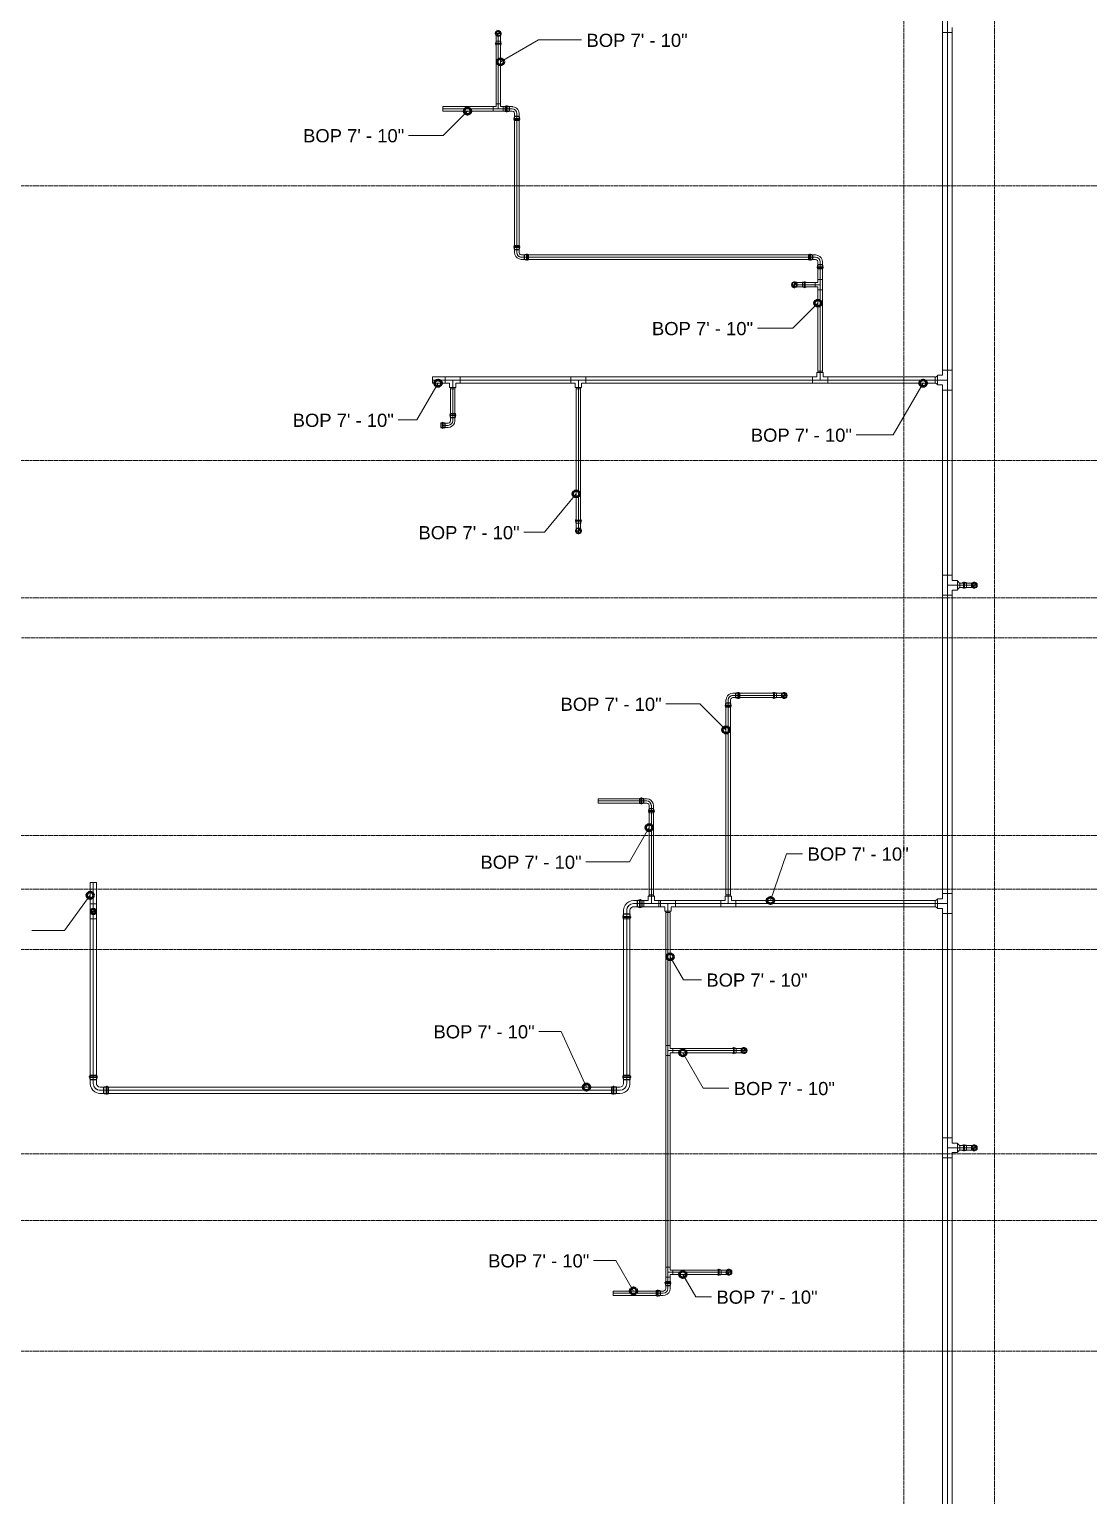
# Model space of a CAD drawing. Header units: inches. Extents: x -3679 to 241, y -496 to 1784.
# Drawn here: x -3343 to -3026.9, y 295.9 to 733.7 of the extents above; entities that cross this region are included whole.
import ezdxf

# ---------------------------------------------------------------- set-up
doc = ezdxf.new("R2010")
doc.units = ezdxf.units.IN
doc.header["$MEASUREMENT"] = 0
doc.linetypes.add('Grid Line', pattern=[0.875, 0.5, -0.125, 0.125, -0.125])
for name, color, linetype, lineweight in [('G-ANNO-DIMS', 251, 'Continuous', 9), ('P-PIPE', 1, 'Continuous', 9), ('P-PIPE-CNTR', 1, 'Continuous', 9), ('S-GRID', 8, 'Continuous', 9)]:
    doc.layers.add(name, color=color, linetype=linetype, lineweight=lineweight)
doc.styles.add('Arial', font='arial.ttf', dxfattribs={"height": 3.934132})

# ---------------------------------------------------------------- blocks, each defined once
blk = doc.blocks.new('Victaulic-VicPress316-Elbow 90-45deg Style P568_P571 - Standard-V1-FOURTH LEVEL')
at = {"layer": 'P-PIPE'}
for p, q in [((-3.18, 0.77), (-3.52, 0.77)), ((-3.52, 0.77), (-3.52, -0.77)), ((-3.52, -0.77), (-3.52, 0.77)), ((-2.22, 0.66), (-3.52, 0.66)), ((-3.52, -0.66), (-3.52, 0.66)), ((-3.52, 0.66), (-3.52, -0.66)), ((-3.18, -0.77), (-3.18, 0.77)), ((-3.18, 0.77), (-3.18, -0.77)), ((-2.44, 0.77), (-2.89, 0.77)), ((-2.89, -0.77), (-2.89, 0.77)), ((-2.89, 0.77), (-2.89, -0.77)), ((-1.39, 0.66), (-2.33, 0.66)), ((-2.33, 0), (-2.33, 0.66)), ((-2.33, 0.66), (-2.33, 0)), ((-2.22, -0.66), (-2.22, 0.66)), ((-2.22, 0.66), (-2.22, -0.66)), ((-0.77, 3.52), (-0.77, 3.18)), ((0.77, 3.52), (-0.77, 3.52)), ((-0.77, 3.52), (0.77, 3.52)), ((-0.77, 3.18), (0.77, 3.18)), ((0.77, 3.18), (-0.77, 3.18)), ((-0.77, 2.89), (-0.77, 2.44)), ((-0.77, 2.89), (0.77, 2.89)), ((0.77, 2.89), (-0.77, 2.89)), ((-0.66, 3.52), (-0.66, 2.22)), ((-0.66, 3.52), (0.66, 3.52)), ((0.66, 3.52), (-0.66, 3.52)), ((-0.66, 2.33), (-0.66, 1.39)), ((0, 2.33), (-0.66, 2.33)), ((-0.66, 2.33), (0, 2.33)), ((-0.66, 2.22), (0.66, 2.22)), ((0.66, 2.22), (-0.66, 2.22)), ((0, 2.33), (0.66, 2.33)), ((0.66, 2.33), (0, 2.33)), ((0, 1.39), (0, 2.33)), ((0.66, 2.22), (0.66, 3.52)), ((0.66, 1.39), (0.66, 2.33)), ((0.77, 3.18), (0.77, 3.52)), ((0.77, 2.44), (0.77, 2.89)), ((-3.52, -0.66), (-2.22, -0.66)), ((-3.52, -0.77), (-3.18, -0.77)), ((-2.89, -0.77), (-2.44, -0.77)), ((-2.33, 0), (-2.33, -0.66)), ((-2.33, -0.66), (-2.33, 0)), ((-1.39, 0), (-2.33, 0)), ((-2.33, -0.66), (-1.39, -0.66))]:
    blk.add_line(p, q, dxfattribs=at)
at = {"layer": 'P-PIPE', "flags": 128}
for points in [[(-3.18, 0.77), (-3.11, 0.89), (-2.98, 0.9), (-2.89, 0.79), (-2.89, 0.77)], [(-3.18, 0.77), (-3.18, 0.67), (-3.18, 0.42), (-3.18, 0.07), (-3.18, -0.3), (-3.18, -0.6), (-3.18, -0.75), (-3.18, -0.77)], [(-3.18, -0.77), (-3.18, -0.67), (-3.18, -0.42), (-3.18, -0.07), (-3.18, 0.3), (-3.18, 0.6), (-3.18, 0.75), (-3.18, 0.77)], [(-2.89, -0.77), (-2.89, -0.67), (-2.89, -0.42), (-2.89, -0.07), (-2.89, 0.3), (-2.89, 0.6), (-2.89, 0.75), (-2.89, 0.77)], [(-2.89, 0.77), (-2.89, 0.67), (-2.89, 0.42), (-2.89, 0.07), (-2.89, -0.3), (-2.89, -0.6), (-2.89, -0.75), (-2.89, -0.77)], [(-2.44, 0.77), (-2.24, 0.68), (-2.22, 0.66)], [(-0.66, 1.39), (-0.75, 1.04), (-1, 0.77), (-1.35, 0.66), (-1.39, 0.66)], [(-1.39, -0.66), (-0.78, -0.56), (-0.23, -0.29), (0.22, 0.13), (0.53, 0.67), (0.65, 1.27), (0.66, 1.39)], [(-0.77, 2.89), (-0.89, 2.96), (-0.9, 3.1), (-0.79, 3.18), (-0.77, 3.18)], [(0.77, 3.18), (0.67, 3.18), (0.42, 3.18), (0.07, 3.18), (-0.3, 3.18), (-0.6, 3.18), (-0.75, 3.18), (-0.77, 3.18)], [(-0.77, 3.18), (-0.67, 3.18), (-0.42, 3.18), (-0.07, 3.18), (0.3, 3.18), (0.6, 3.18), (0.75, 3.18), (0.77, 3.18)], [(-0.77, 2.89), (-0.67, 2.89), (-0.42, 2.89), (-0.07, 2.89), (0.3, 2.89), (0.6, 2.89), (0.75, 2.89), (0.77, 2.89)], [(0.77, 2.89), (0.67, 2.89), (0.42, 2.89), (0.07, 2.89), (-0.3, 2.89), (-0.6, 2.89), (-0.75, 2.89), (-0.77, 2.89)], [(-0.66, 2.22), (-0.77, 2.41), (-0.77, 2.44)], [(0.77, 2.44), (0.68, 2.24), (0.66, 2.22)], [(0.77, 3.18), (0.89, 3.11), (0.9, 2.98), (0.79, 2.89), (0.77, 2.89)], [(-2.89, -0.77), (-2.96, -0.89), (-3.1, -0.9), (-3.18, -0.79), (-3.18, -0.77)], [(-2.22, -0.66), (-2.41, -0.77), (-2.44, -0.77)]]:
    blk.add_lwpolyline(points, dxfattribs=at)
at = {"layer": 'P-PIPE'}
blk.add_arc((-1.39, 1.39), 1.39, 270, 0, dxfattribs=at)
blk = doc.blocks.new('Victaulic-VicPress316-Elbow 90-45deg Style P568_P571 - Standard-523083-FOURTH LEVEL')
at = {"layer": 'P-PIPE'}
for p, q in [((-3064.18, 1028.04), (-3064.52, 1028.04)), ((-3063.22, 1027.94), (-3064.52, 1027.94)), ((-3064.52, 1027.28), (-3064.52, 1027.28)), ((-3064.52, 1027.28), (-3064.52, 1027.28)), ((-3064.52, 1027.28), (-3064.52, 1027.28)), ((-3064.52, 1027.28), (-3064.52, 1027.28)), ((-3064.52, 1026.62), (-3063.22, 1026.62)), ((-3064.52, 1026.51), (-3064.18, 1026.51)), ((-3064.18, 1027.28), (-3064.18, 1027.28)), ((-3064.18, 1027.28), (-3064.18, 1027.28)), ((-3063.44, 1028.04), (-3063.89, 1028.04)), ((-3063.89, 1027.28), (-3063.89, 1027.28)), ((-3063.89, 1027.28), (-3063.89, 1027.28)), ((-3063.89, 1026.51), (-3063.44, 1026.51)), ((-3062.39, 1027.94), (-3063.33, 1027.94)), ((-3063.33, 1027.94), (-3063.33, 1027.28)), ((-3063.33, 1027.28), (-3063.33, 1027.94)), ((-3063.33, 1027.28), (-3063.33, 1026.62)), ((-3063.33, 1026.62), (-3063.33, 1027.28)), ((-3062.39, 1027.28), (-3063.33, 1027.28)), ((-3063.33, 1026.62), (-3062.39, 1026.62)), ((-3063.22, 1027.28), (-3063.22, 1027.28)), ((-3063.22, 1027.28), (-3063.22, 1027.28)), ((-3062.39, 1027.28), (-3061, 1027.28)), ((-3061, 1027.28), (-3061, 1027.28))]:
    blk.add_line(p, q, dxfattribs=at)
at = {"layer": 'P-PIPE', "flags": 128}
for points in [[(-3064.18, 1028.04), (-3064.11, 1028.17), (-3063.98, 1028.18), (-3063.89, 1028.07), (-3063.89, 1028.04)], [(-3064.18, 1028.04), (-3064.18, 1027.95), (-3064.18, 1027.7), (-3064.18, 1027.34), (-3064.18, 1027.28)], [(-3064.18, 1027.28), (-3064.18, 1027.64), (-3064.18, 1027.92), (-3064.18, 1028.04), (-3064.18, 1028.04)], [(-3064.18, 1026.51), (-3064.18, 1026.6), (-3064.18, 1026.86), (-3064.18, 1027.21), (-3064.18, 1027.28)], [(-3064.18, 1027.28), (-3064.18, 1026.91), (-3064.18, 1026.64), (-3064.18, 1026.51), (-3064.18, 1026.51)], [(-3063.89, 1026.51), (-3063.96, 1026.39), (-3064.1, 1026.38), (-3064.18, 1026.49), (-3064.18, 1026.51)], [(-3063.89, 1028.04), (-3063.89, 1027.95), (-3063.89, 1027.7), (-3063.89, 1027.34), (-3063.89, 1027.28)], [(-3063.89, 1027.28), (-3063.89, 1027.64), (-3063.89, 1027.92), (-3063.89, 1028.04), (-3063.89, 1028.04)], [(-3063.89, 1026.51), (-3063.89, 1026.6), (-3063.89, 1026.86), (-3063.89, 1027.21), (-3063.89, 1027.28)], [(-3063.89, 1027.28), (-3063.89, 1026.91), (-3063.89, 1026.64), (-3063.89, 1026.51), (-3063.89, 1026.51)], [(-3063.44, 1028.04), (-3063.24, 1027.96), (-3063.22, 1027.94)], [(-3063.22, 1026.62), (-3063.41, 1026.51), (-3063.44, 1026.51)], [(-3061, 1027.94), (-3061.09, 1027.94), (-3061.36, 1027.94), (-3061.76, 1027.94), (-3062.25, 1027.94), (-3062.39, 1027.94)], [(-3062.39, 1026.62), (-3061.89, 1026.62), (-3061.46, 1026.62), (-3061.15, 1026.62), (-3061.01, 1026.62), (-3061, 1026.62)], [(-3060.09, 1027.28), (-3060.18, 1027.68), (-3060.44, 1028), (-3060.81, 1028.17), (-3061.22, 1028.16), (-3061.58, 1027.98), (-3061.83, 1027.65), (-3061.91, 1027.28)], [(-3061.91, 1027.28), (-3061.82, 1026.88), (-3061.56, 1026.56), (-3061.19, 1026.39), (-3060.78, 1026.39), (-3060.42, 1026.58), (-3060.17, 1026.91), (-3060.09, 1027.28)], [(-3060.23, 1027.28), (-3060.33, 1027.64), (-3060.58, 1027.92), (-3060.93, 1028.04), (-3061.3, 1027.98), (-3061.6, 1027.75), (-3061.75, 1027.41), (-3061.77, 1027.28)], [(-3061.77, 1027.28), (-3061.67, 1026.91), (-3061.42, 1026.64), (-3061.07, 1026.51), (-3060.7, 1026.57), (-3060.4, 1026.8), (-3060.25, 1027.15), (-3060.23, 1027.28)]]:
    blk.add_lwpolyline(points, dxfattribs=at)
at = {"layer": 'P-PIPE'}
for radius, start, end in [(0.767, 0, 180), (0.766, 0, 180), (0.766, 0, 180), (0.766, 180, 0), (0.767, 180, 0), (0.767, 180, 0), (0.657, 0, 180), (0.657, 0, 180), (0.657, 90, 180), (0.658, 180, 0), (0.658, 180, 0), (0.657, 180, 270), (0.658, 0, 90), (0.658, 270, 0)]:
    blk.add_arc((-3061, 1027.28), radius, start, end, dxfattribs=at)
blk = doc.blocks.new('Victaulic-VicPress316-Elbow 90-45deg Style P568_P571 - Standard-V2-FOURTH LEVEL')
at = {"layer": 'P-PIPE'}
for p, q in [((-3203.05, 732.49), (-3203.05, 732.49)), ((-3203.05, 732.49), (-3203.05, 731.1)), ((-3203.81, 730.05), (-3203.81, 729.6)), ((-3203.81, 729.31), (-3203.81, 728.97)), ((-3203.7, 731.1), (-3203.7, 730.16)), ((-3203.7, 730.27), (-3203.7, 728.97)), ((-3203.05, 730.16), (-3203.7, 730.16)), ((-3203.7, 730.16), (-3203.05, 730.16)), ((-3203.05, 731.1), (-3203.05, 730.16)), ((-3203.05, 730.27), (-3203.05, 730.27)), ((-3203.05, 730.27), (-3203.05, 730.27)), ((-3202.39, 730.16), (-3203.05, 730.16)), ((-3203.05, 730.16), (-3202.39, 730.16)), ((-3203.05, 729.6), (-3203.05, 729.6)), ((-3203.05, 729.6), (-3203.05, 729.6)), ((-3203.05, 729.31), (-3203.05, 729.31)), ((-3203.05, 729.31), (-3203.05, 729.31)), ((-3203.05, 728.97), (-3203.05, 728.97)), ((-3203.05, 728.97), (-3203.05, 728.97)), ((-3203.05, 728.97), (-3203.05, 728.97)), ((-3203.05, 728.97), (-3203.05, 728.97)), ((-3202.39, 730.16), (-3202.39, 731.1)), ((-3202.39, 728.97), (-3202.39, 730.27)), ((-3202.28, 729.6), (-3202.28, 730.05)), ((-3202.28, 728.97), (-3202.28, 729.31))]:
    blk.add_line(p, q, dxfattribs=at)
at = {"layer": 'P-PIPE', "flags": 128}
for points in [[(-3203.05, 733.4), (-3203.45, 733.31), (-3203.76, 733.05), (-3203.94, 732.68), (-3203.93, 732.27), (-3203.75, 731.91), (-3203.42, 731.66), (-3203.05, 731.58)], [(-3203.05, 733.26), (-3203.41, 733.16), (-3203.69, 732.91), (-3203.81, 732.56), (-3203.75, 732.19), (-3203.52, 731.89), (-3203.18, 731.74), (-3203.05, 731.72)], [(-3203.7, 732.49), (-3203.7, 732.4), (-3203.7, 732.13), (-3203.7, 731.73), (-3203.7, 731.24), (-3203.7, 731.1)], [(-3203.05, 731.58), (-3202.65, 731.67), (-3202.33, 731.93), (-3202.15, 732.3), (-3202.16, 732.71), (-3202.35, 733.07), (-3202.67, 733.32), (-3203.05, 733.4)], [(-3203.05, 731.72), (-3202.68, 731.82), (-3202.41, 732.07), (-3202.28, 732.42), (-3202.34, 732.79), (-3202.57, 733.09), (-3202.91, 733.24), (-3203.05, 733.26)], [(-3202.39, 731.1), (-3202.39, 731.6), (-3202.39, 732.03), (-3202.39, 732.34), (-3202.39, 732.48), (-3202.39, 732.49)], [(-3203.81, 729.31), (-3203.93, 729.38), (-3203.94, 729.51), (-3203.83, 729.6), (-3203.81, 729.6)], [(-3203.81, 730.05), (-3203.72, 730.25), (-3203.7, 730.27)], [(-3203.81, 729.6), (-3203.72, 729.6), (-3203.47, 729.6), (-3203.11, 729.6), (-3203.05, 729.6)], [(-3203.05, 729.6), (-3203.41, 729.6), (-3203.69, 729.6), (-3203.81, 729.6), (-3203.81, 729.6)], [(-3203.81, 729.31), (-3203.72, 729.31), (-3203.47, 729.31), (-3203.11, 729.31), (-3203.05, 729.31)], [(-3203.05, 729.31), (-3203.41, 729.31), (-3203.69, 729.31), (-3203.81, 729.31), (-3203.81, 729.31)], [(-3202.28, 729.6), (-3202.37, 729.6), (-3202.62, 729.6), (-3202.98, 729.6), (-3203.05, 729.6)], [(-3203.05, 729.6), (-3202.68, 729.6), (-3202.41, 729.6), (-3202.28, 729.6), (-3202.28, 729.6)], [(-3202.28, 729.31), (-3202.37, 729.31), (-3202.62, 729.31), (-3202.98, 729.31), (-3203.05, 729.31)], [(-3203.05, 729.31), (-3202.68, 729.31), (-3202.41, 729.31), (-3202.28, 729.31), (-3202.28, 729.31)], [(-3202.39, 730.27), (-3202.28, 730.08), (-3202.28, 730.05)], [(-3202.28, 729.6), (-3202.16, 729.53), (-3202.15, 729.39), (-3202.26, 729.31), (-3202.28, 729.31)]]:
    blk.add_lwpolyline(points, dxfattribs=at)
at = {"layer": 'P-PIPE'}
for radius, start, end in [(0.767, 90, 270), (0.767, 90, 270), (0.767, 90, 270), (0.658, 90, 270), (0.658, 90, 270), (0.658, 90, 180), (0.658, 180, 270), (0.766, 270, 90), (0.766, 270, 90), (0.766, 270, 90), (0.658, 270, 90), (0.657, 270, 90), (0.658, 0, 90), (0.658, 270, 0)]:
    blk.add_arc((-3203.05, 732.49), radius, start, end, dxfattribs=at)
blk = doc.blocks.new('Victaulic-VicPress316-Elbow 90-45deg Style P568_P571 - Standard-1125944-FOURTH LEVEL')
at = {"layer": 'P-PIPE'}
for p, q in [((-1.06, 4.55), (-1.06, 4.17)), ((1.06, 4.55), (-1.06, 4.55)), ((-1.06, 4.55), (1.06, 4.55)), ((-0.95, 4.55), (-0.95, 3.07)), ((-0.95, 4.55), (0.95, 4.55)), ((0.95, 4.55), (-0.95, 4.55)), ((0.95, 3.07), (0.95, 4.55)), ((1.06, 4.17), (1.06, 4.55)), ((-4.17, 1.06), (-4.55, 1.06)), ((-4.55, 1.06), (-4.55, -1.06)), ((-4.55, -1.06), (-4.55, 1.06)), ((-3.07, 0.95), (-4.55, 0.95)), ((-4.55, -0.95), (-4.55, 0.95)), ((-4.55, 0.95), (-4.55, -0.95)), ((-4.17, -1.06), (-4.17, 1.06)), ((-4.17, 1.06), (-4.17, -1.06)), ((-3.29, 1.06), (-3.85, 1.06)), ((-3.85, -1.06), (-3.85, 1.06)), ((-3.85, 1.06), (-3.85, -1.06)), ((-2.02, 0.95), (-3.18, 0.95)), ((-3.18, 0), (-3.18, 0.95)), ((-3.18, 0.95), (-3.18, 0)), ((-3.07, -0.95), (-3.07, 0.95)), ((-3.07, 0.95), (-3.07, -0.95)), ((-1.06, 4.17), (1.06, 4.17)), ((1.06, 4.17), (-1.06, 4.17)), ((-1.06, 3.85), (-1.06, 3.29)), ((-1.06, 3.85), (1.06, 3.85)), ((1.06, 3.85), (-1.06, 3.85)), ((-0.95, 3.18), (-0.95, 2.02)), ((0, 3.18), (-0.95, 3.18)), ((-0.95, 3.18), (0, 3.18)), ((-0.95, 3.07), (0.95, 3.07)), ((0.95, 3.07), (-0.95, 3.07)), ((0, 3.18), (0.95, 3.18)), ((0.95, 3.18), (0, 3.18)), ((0, 2.02), (0, 3.18)), ((0.95, 2.02), (0.95, 3.18)), ((1.06, 3.29), (1.06, 3.85)), ((-4.55, -0.95), (-3.07, -0.95)), ((-4.55, -1.06), (-4.17, -1.06)), ((-3.85, -1.06), (-3.29, -1.06)), ((-3.18, 0), (-3.18, -0.95)), ((-3.18, -0.95), (-3.18, 0)), ((-2.02, 0), (-3.18, 0)), ((-3.18, -0.95), (-2.02, -0.95))]:
    blk.add_line(p, q, dxfattribs=at)
at = {"layer": 'P-PIPE', "flags": 128}
for points in [[(-4.17, 1.06), (-4.1, 1.2), (-3.94, 1.21), (-3.85, 1.08), (-3.85, 1.06)], [(-4.17, 1.06), (-4.17, 0.97), (-4.17, 0.71), (-4.17, 0.32), (-4.17, -0.12), (-4.17, -0.54), (-4.17, -0.86), (-4.17, -1.04), (-4.17, -1.06)], [(-4.17, -1.06), (-4.17, -0.97), (-4.17, -0.71), (-4.17, -0.32), (-4.17, 0.12), (-4.17, 0.54), (-4.17, 0.86), (-4.17, 1.04), (-4.17, 1.06)], [(-3.85, -1.06), (-3.85, -0.97), (-3.85, -0.71), (-3.85, -0.32), (-3.85, 0.12), (-3.85, 0.54), (-3.85, 0.86), (-3.85, 1.04), (-3.85, 1.06)], [(-3.85, 1.06), (-3.85, 0.97), (-3.85, 0.71), (-3.85, 0.32), (-3.85, -0.12), (-3.85, -0.54), (-3.85, -0.86), (-3.85, -1.04), (-3.85, -1.06)], [(-3.29, 1.06), (-3.09, 0.97), (-3.07, 0.95)], [(-0.95, 2.02), (-1.04, 1.58), (-1.3, 1.22), (-1.69, 1), (-2.02, 0.95)], [(-2.02, -0.95), (-1.28, -0.86), (-0.59, -0.58), (0.02, -0.15), (0.49, 0.43), (0.81, 1.1), (0.94, 1.83), (0.95, 2.02)], [(-1.06, 3.85), (-1.2, 3.92), (-1.21, 4.08), (-1.08, 4.17), (-1.06, 4.17)], [(1.06, 4.17), (0.97, 4.17), (0.71, 4.17), (0.32, 4.17), (-0.12, 4.17), (-0.54, 4.17), (-0.86, 4.17), (-1.04, 4.17), (-1.06, 4.17)], [(-1.06, 4.17), (-0.97, 4.17), (-0.71, 4.17), (-0.32, 4.17), (0.12, 4.17), (0.54, 4.17), (0.86, 4.17), (1.04, 4.17), (1.06, 4.17)], [(-1.06, 3.85), (-0.97, 3.85), (-0.71, 3.85), (-0.32, 3.85), (0.12, 3.85), (0.54, 3.85), (0.86, 3.85), (1.04, 3.85), (1.06, 3.85)], [(1.06, 3.85), (0.97, 3.85), (0.71, 3.85), (0.32, 3.85), (-0.12, 3.85), (-0.54, 3.85), (-0.86, 3.85), (-1.04, 3.85), (-1.06, 3.85)], [(-0.95, 3.07), (-1.06, 3.26), (-1.06, 3.29)], [(1.06, 3.29), (0.97, 3.09), (0.95, 3.07)], [(1.06, 4.17), (1.2, 4.1), (1.21, 3.94), (1.08, 3.85), (1.06, 3.85)], [(-3.85, -1.06), (-3.92, -1.2), (-4.08, -1.21), (-4.17, -1.08), (-4.17, -1.06)], [(-3.07, -0.95), (-3.26, -1.06), (-3.29, -1.06)]]:
    blk.add_lwpolyline(points, dxfattribs=at)
at = {"layer": 'P-PIPE'}
blk.add_arc((-2.02, 2.02), 2.02, 270, 0, dxfattribs=at)
blk = doc.blocks.new('Transition - Generic - Plumbing-CW-1022941-FOURTH LEVEL')
at = {"layer": 'P-PIPE'}
for radius, start, end in [(0.812, 0, 180), (0.812, 180, 0), (0.562, 360, 180), (0.563, 180, 0)]:
    blk.add_arc((-3323.92, 470.33), radius, start, end, dxfattribs=at)

msp = doc.modelspace()

# ---------------------------------------------------------------- linework, layer by layer
at = {"layer": 'G-ANNO-DIMS'}
for p, q in [((-3202.39, 724.04), (-3191.1, 730.56)), ((-3191.1, 730.56), (-3178.22, 730.56)), ((-3212.26, 709.34), (-3219.53, 702.07)), ((-3219.53, 702.07), (-3229.85, 702.07)), ((-3107.66, 651.95), (-3115.12, 644.48)), ((-3115.12, 644.48), (-3125.73, 644.48)), ((-3221.04, 628.05), (-3227.36, 617.1)), ((-3076.28, 628.05), (-3085.17, 612.65)), ((-3227.36, 617.1), (-3232.96, 617.1)), ((-3085.17, 612.65), (-3096.23, 612.65)), ((-3179.79, 595.06), (-3189.25, 583.54)), ((-3189.25, 583.54), (-3195.41, 583.54)), ((-3142.87, 532.3), (-3153.01, 532.3)), ((-3135.1, 524.53), (-3142.87, 532.3)), ((-3158.03, 495.37), (-3163.94, 485.13)), ((-3121.84, 473.61), (-3117.04, 487.57)), ((-3117.04, 487.57), (-3112.24, 487.57)), ((-3163.94, 485.13), (-3176.92, 485.13)), ((-3324.87, 475.15), (-3332.52, 464.62)), ((-3332.52, 464.62), (-3342.25, 464.62)), ((-3151.76, 456.8), (-3147.8, 449.94)), ((-3147.8, 449.94), (-3142.45, 449.94)), ((-3184.29, 434.49), (-3190.93, 434.49)), ((-3176.73, 417.89), (-3184.29, 434.49)), ((-3147.99, 428.12), (-3141.88, 417.54)), ((-3141.88, 417.54), (-3134.28, 417.54)), ((-3167.94, 366.09), (-3174.61, 366.09)), ((-3162.69, 356.99), (-3167.94, 366.09)), ((-3147.99, 361.93), (-3144.14, 355.26)), ((-3144.14, 355.26), (-3139.44, 355.26))]:
    msp.add_line(p, q, dxfattribs=at)
at = {"layer": 'G-ANNO-DIMS', "lineweight": 50}
for centre in [(-3202.39, 724.04), (-3212.26, 709.34), (-3107.66, 651.95), (-3221.04, 628.05), (-3076.28, 628.05), (-3179.79, 595.06), (-3135.1, 524.53), (-3158.03, 495.37), (-3324.87, 475.15), (-3121.84, 473.61), (-3151.76, 456.8), (-3147.99, 428.12), (-3176.73, 417.89), (-3147.99, 361.93), (-3162.69, 356.99)]:
    msp.add_circle(centre, 1, dxfattribs=at)
at = {"layer": 'P-PIPE'}
for p, q in [((-3070.43, 738.73), (-3070.43, 732.75)), ((-3067.56, 732.75), (-3070.43, 732.75)), ((-3070.43, 732.75), (-3067.56, 732.75)), ((-3070.43, 732.75), (-3070.43, 631.99)), ((-3067.56, 732.75), (-3070.43, 732.75)), ((-3067.56, 732.75), (-3067.56, 734.31)), ((-3067.56, 631.99), (-3067.56, 732.75)), ((-3203.7, 730.16), (-3203.7, 711.5)), ((-3203.7, 730.16), (-3202.39, 730.16)), ((-3202.39, 711.5), (-3202.39, 730.16)), ((-3204.54, 710.66), (-3219.64, 710.66)), ((-3219.64, 709.34), (-3219.64, 710.66)), ((-3203.7, 710.66), (-3204.54, 710.66)), ((-3204.54, 710.66), (-3204.54, 709.34)), ((-3204.54, 709.34), (-3204.54, 710.66)), ((-3204.54, 709.34), (-3204.54, 710.66)), ((-3203.7, 711.5), (-3202.39, 711.5)), ((-3203.7, 711.5), (-3203.7, 710.66)), ((-3202.39, 711.5), (-3203.7, 711.5)), ((-3203.7, 711.5), (-3202.39, 711.5)), ((-3202.39, 710.66), (-3202.39, 711.5)), ((-3201.55, 710.66), (-3202.39, 710.66)), ((-3201.55, 710.66), (-3201.55, 709.34)), ((-3201.55, 709.34), (-3201.55, 710.66)), ((-3199.85, 710.66), (-3201.55, 710.66)), ((-3201.55, 709.34), (-3201.55, 710.66)), ((-3199.85, 709.34), (-3199.85, 710.66)), ((-3219.64, 709.34), (-3204.54, 709.34)), ((-3204.54, 709.34), (-3201.55, 709.34)), ((-3201.55, 709.34), (-3199.85, 709.34)), ((-3198.18, 707.67), (-3198.18, 668.04)), ((-3196.86, 707.67), (-3198.18, 707.67)), ((-3196.86, 668.04), (-3196.86, 707.67)), ((-3196.86, 668.04), (-3198.18, 668.04)), ((-3109.33, 666.37), (-3195.19, 666.37)), ((-3195.19, 666.37), (-3195.19, 665.05)), ((-3109.33, 666.37), (-3109.33, 665.05)), ((-3195.19, 665.05), (-3109.33, 665.05)), ((-3107.66, 663.38), (-3107.66, 658.99)), ((-3107.66, 663.38), (-3106.34, 663.38)), ((-3106.34, 658.99), (-3106.34, 663.38)), ((-3108.49, 658.15), (-3112.31, 658.15)), ((-3112.31, 656.83), (-3112.31, 658.15)), ((-3112.31, 656.83), (-3108.49, 656.83)), ((-3108.49, 656.83), (-3108.49, 658.15)), ((-3107.66, 658.15), (-3108.49, 658.15)), ((-3108.49, 656.83), (-3108.49, 658.15)), ((-3108.49, 658.15), (-3108.49, 656.83)), ((-3108.49, 656.83), (-3107.66, 656.83)), ((-3107.66, 658.99), (-3107.66, 658.15)), ((-3107.66, 658.99), (-3106.34, 658.99)), ((-3106.34, 658.99), (-3107.66, 658.99)), ((-3107.66, 658.99), (-3106.34, 658.99)), ((-3107.66, 656.83), (-3107.66, 655.99)), ((-3106.34, 655.99), (-3106.34, 658.99)), ((-3107.66, 655.99), (-3107.66, 631.65)), ((-3107.66, 655.99), (-3106.34, 655.99)), ((-3107.66, 655.99), (-3106.34, 655.99)), ((-3106.34, 655.99), (-3107.66, 655.99)), ((-3106.34, 631.65), (-3106.34, 655.99)), ((-3107.95, 631.24), (-3107.95, 629.95)), ((-3107.95, 631.24), (-3106.05, 631.24)), ((-3106.05, 631.24), (-3107.95, 631.24)), ((-3107.56, 631.65), (-3107.81, 631.24)), ((-3107.66, 631.65), (-3106.34, 631.65)), ((-3106.19, 631.24), (-3106.44, 631.65)), ((-3106.05, 629.95), (-3106.05, 631.24)), ((-3070.43, 631.99), (-3070.43, 630.44)), ((-3070.43, 631.99), (-3067.56, 631.99)), ((-3067.56, 631.99), (-3070.43, 631.99)), ((-3067.56, 631.99), (-3070.43, 631.99)), ((-3067.56, 626.01), (-3067.56, 631.99)), ((-3218.88, 629.95), (-3222.64, 629.95)), ((-3222.64, 629.95), (-3222.64, 628.05)), ((-3222.64, 628.05), (-3218.88, 628.05)), ((-3218.88, 629.95), (-3218.88, 628.05)), ((-3214.39, 629.95), (-3218.88, 629.95)), ((-3218.88, 628.05), (-3218.88, 629.95)), ((-3218.88, 629.95), (-3218.88, 628.05)), ((-3218.88, 628.05), (-3217.59, 628.05)), ((-3217.59, 628.05), (-3217.59, 626.76)), ((-3217.59, 626.76), (-3215.68, 626.76)), ((-3215.68, 626.76), (-3217.59, 626.76)), ((-3217.45, 626.76), (-3217.2, 626.35)), ((-3217.29, 626.35), (-3217.29, 617.82)), ((-3215.98, 626.35), (-3217.29, 626.35)), ((-3216.07, 626.35), (-3215.82, 626.76)), ((-3215.98, 617.82), (-3215.98, 626.35)), ((-3215.68, 628.05), (-3214.39, 628.05)), ((-3215.68, 626.76), (-3215.68, 628.05)), ((-3214.39, 628.05), (-3214.39, 629.95)), ((-3214.39, 629.95), (-3214.39, 628.05)), ((-3181.38, 629.95), (-3214.39, 629.95)), ((-3214.39, 629.95), (-3214.39, 628.05)), ((-3214.39, 628.05), (-3181.38, 628.05)), ((-3176.89, 629.95), (-3181.38, 629.95)), ((-3181.38, 628.05), (-3181.38, 629.95)), ((-3181.38, 629.95), (-3181.38, 628.05)), ((-3181.38, 629.95), (-3181.38, 628.05)), ((-3181.38, 628.05), (-3180.09, 628.05)), ((-3180.09, 628.05), (-3180.09, 626.76)), ((-3180.09, 626.76), (-3178.18, 626.76)), ((-3178.18, 626.76), (-3180.09, 626.76)), ((-3179.95, 626.76), (-3179.7, 626.35)), ((-3179.79, 626.35), (-3179.79, 586.32)), ((-3178.48, 626.35), (-3179.79, 626.35)), ((-3178.57, 626.35), (-3178.32, 626.76)), ((-3178.48, 586.32), (-3178.48, 626.35)), ((-3178.18, 628.05), (-3176.89, 628.05)), ((-3178.18, 626.76), (-3178.18, 628.05)), ((-3176.89, 628.05), (-3176.89, 629.95)), ((-3176.89, 629.95), (-3176.89, 628.05)), ((-3109.24, 629.95), (-3176.89, 629.95)), ((-3176.89, 629.95), (-3176.89, 628.05)), ((-3176.89, 628.05), (-3109.24, 628.05)), ((-3107.95, 629.95), (-3109.24, 629.95)), ((-3109.24, 629.95), (-3109.24, 628.05)), ((-3109.24, 628.05), (-3109.24, 629.95)), ((-3109.24, 629.95), (-3109.24, 628.05)), ((-3109.24, 628.05), (-3104.75, 628.05)), ((-3104.75, 629.95), (-3106.05, 629.95)), ((-3072.65, 629.95), (-3104.75, 629.95)), ((-3104.75, 628.05), (-3104.75, 629.95)), ((-3104.75, 629.95), (-3104.75, 628.05)), ((-3104.75, 628.05), (-3104.75, 629.95)), ((-3104.75, 628.05), (-3072.65, 628.05)), ((-3071.99, 630.31), (-3072.65, 629.81)), ((-3072.65, 628.05), (-3072.65, 629.95)), ((-3072.65, 628.19), (-3071.99, 627.69)), ((-3070.43, 630.44), (-3071.99, 630.44)), ((-3071.99, 630.44), (-3071.99, 627.56)), ((-3071.99, 627.56), (-3071.99, 630.44)), ((-3071.99, 627.56), (-3070.43, 627.56)), ((-3070.43, 627.56), (-3070.43, 626.01)), ((-3070.43, 626.01), (-3067.56, 626.01)), ((-3067.56, 626.01), (-3070.43, 626.01)), ((-3070.43, 626.01), (-3070.43, 570.73)), ((-3067.56, 626.01), (-3070.43, 626.01)), ((-3067.56, 570.73), (-3067.56, 626.01)), ((-3215.98, 617.82), (-3217.29, 617.82)), ((-3218.97, 616.15), (-3219.64, 616.15)), ((-3219.64, 616.15), (-3219.64, 614.83)), ((-3219.64, 614.83), (-3218.97, 614.83)), ((-3218.97, 616.15), (-3218.97, 614.83)), ((-3178.48, 586.32), (-3179.79, 586.32)), ((-3067.56, 570.73), (-3070.43, 570.73)), ((-3070.43, 570.73), (-3070.43, 564.75)), ((-3067.56, 570.73), (-3070.43, 570.73)), ((-3070.43, 570.73), (-3067.56, 570.73)), ((-3067.56, 569.18), (-3067.56, 570.73)), ((-3066.01, 569.18), (-3067.56, 569.18)), ((-3067.56, 564.75), (-3067.56, 566.31)), ((-3067.56, 566.31), (-3066.01, 566.31)), ((-3066.01, 569.18), (-3066.01, 566.31)), ((-3066.01, 566.31), (-3066.01, 569.18)), ((-3065.35, 568.31), (-3066.01, 569.06)), ((-3066.01, 566.43), (-3065.35, 567.18)), ((-3063.33, 568.4), (-3065.35, 568.4)), ((-3065.35, 568.4), (-3065.35, 567.09)), ((-3065.35, 567.09), (-3063.33, 567.09)), ((-3063.33, 568.4), (-3063.33, 567.09)), ((-3067.56, 564.75), (-3070.43, 564.75)), ((-3070.43, 564.75), (-3067.56, 564.75)), ((-3070.43, 564.75), (-3070.43, 475.66)), ((-3067.56, 564.75), (-3070.43, 564.75)), ((-3067.56, 475.66), (-3067.56, 564.75)), ((-3120.05, 535.49), (-3132.11, 535.49)), ((-3132.11, 534.18), (-3132.11, 535.49)), ((-3120.05, 534.18), (-3120.05, 535.49)), ((-3135.1, 532.5), (-3135.1, 475.31)), ((-3135.1, 532.5), (-3133.78, 532.5)), ((-3133.78, 475.31), (-3133.78, 532.5)), ((-3132.11, 534.18), (-3120.05, 534.18)), ((-3159.7, 503.99), (-3173.22, 503.99)), ((-3173.22, 503.99), (-3173.22, 502.68)), ((-3159.7, 503.99), (-3159.7, 502.68)), ((-3173.22, 502.68), (-3159.7, 502.68)), ((-3158.03, 501), (-3158.03, 475.31)), ((-3156.72, 501), (-3158.03, 501)), ((-3156.72, 475.31), (-3156.72, 501)), ((-3324.87, 479), (-3324.87, 472.58)), ((-3322.97, 479), (-3324.87, 479)), ((-3322.97, 472.58), (-3322.97, 479)), ((-3159.62, 473.61), (-3161.53, 473.61)), ((-3161.53, 473.61), (-3161.53, 471.71)), ((-3158.32, 473.61), (-3159.62, 473.61)), ((-3159.62, 473.61), (-3159.62, 471.71)), ((-3159.62, 471.71), (-3159.62, 473.61)), ((-3159.62, 473.61), (-3159.62, 471.71)), ((-3158.32, 474.91), (-3158.32, 473.61)), ((-3158.32, 474.91), (-3156.42, 474.91)), ((-3156.42, 474.91), (-3158.32, 474.91)), ((-3157.94, 475.31), (-3158.19, 474.91)), ((-3156.72, 475.31), (-3158.03, 475.31)), ((-3156.56, 474.91), (-3156.81, 475.31)), ((-3156.42, 473.61), (-3156.42, 474.91)), ((-3155.13, 473.61), (-3156.42, 473.61)), ((-3154.66, 473.61), (-3155.13, 473.61)), ((-3155.13, 473.61), (-3155.13, 471.71)), ((-3155.13, 473.61), (-3155.13, 471.71)), ((-3155.13, 471.71), (-3155.13, 473.61)), ((-3154.66, 473.61), (-3154.66, 471.71)), ((-3150.18, 473.61), (-3154.66, 473.61)), ((-3154.66, 471.71), (-3154.66, 473.61)), ((-3154.66, 473.61), (-3154.66, 471.71)), ((-3150.18, 471.71), (-3150.18, 473.61)), ((-3150.18, 473.61), (-3150.18, 471.71)), ((-3136.68, 473.61), (-3150.18, 473.61)), ((-3150.18, 473.61), (-3150.18, 471.71)), ((-3136.68, 473.61), (-3136.68, 471.71)), ((-3135.39, 473.61), (-3136.68, 473.61)), ((-3136.68, 473.61), (-3136.68, 471.71)), ((-3136.68, 471.71), (-3136.68, 473.61)), ((-3135.39, 474.91), (-3135.39, 473.61)), ((-3135.39, 474.91), (-3133.49, 474.91)), ((-3133.49, 474.91), (-3135.39, 474.91)), ((-3135, 475.31), (-3135.25, 474.91)), ((-3135.1, 475.31), (-3133.78, 475.31)), ((-3133.63, 474.91), (-3133.88, 475.31)), ((-3133.49, 473.61), (-3133.49, 474.91)), ((-3132.2, 473.61), (-3133.49, 473.61)), ((-3132.2, 473.61), (-3132.2, 471.71)), ((-3132.2, 471.71), (-3132.2, 473.61)), ((-3072.65, 473.61), (-3132.2, 473.61)), ((-3132.2, 473.61), (-3132.2, 471.71)), ((-3071.99, 473.98), (-3072.65, 473.48)), ((-3072.65, 473.61), (-3072.65, 471.71)), ((-3070.43, 474.1), (-3071.99, 474.1)), ((-3071.99, 474.1), (-3071.99, 471.23)), ((-3071.99, 471.23), (-3071.99, 474.1)), ((-3067.56, 475.66), (-3070.43, 475.66)), ((-3070.43, 475.66), (-3070.43, 474.1)), ((-3070.43, 475.66), (-3067.56, 475.66)), ((-3067.56, 475.66), (-3070.43, 475.66)), ((-3067.56, 469.67), (-3067.56, 475.66)), ((-3324.88, 472.58), (-3324.88, 468.09)), ((-3322.97, 472.58), (-3324.87, 472.58)), ((-3322.97, 468.09), (-3322.97, 472.58)), ((-3165.66, 469.48), (-3165.66, 420.12)), ((-3165.66, 469.48), (-3163.76, 469.48)), ((-3163.76, 420.12), (-3163.76, 469.48)), ((-3161.53, 471.71), (-3159.62, 471.71)), ((-3159.62, 471.71), (-3155.13, 471.71)), ((-3155.13, 471.71), (-3154.66, 471.71)), ((-3154.66, 471.71), (-3153.37, 471.71)), ((-3153.37, 471.71), (-3153.37, 470.42)), ((-3153.37, 470.42), (-3151.47, 470.42)), ((-3151.47, 470.42), (-3153.37, 470.42)), ((-3153.23, 470.42), (-3152.98, 470.01)), ((-3153.08, 470.01), (-3153.08, 430.28)), ((-3151.76, 470.01), (-3153.08, 470.01)), ((-3151.86, 470.01), (-3151.61, 470.42)), ((-3151.76, 430.28), (-3151.76, 470.01)), ((-3151.47, 471.71), (-3150.18, 471.71)), ((-3151.47, 470.42), (-3151.47, 471.71)), ((-3150.18, 471.71), (-3136.68, 471.71)), ((-3136.68, 471.71), (-3132.2, 471.71)), ((-3132.2, 471.71), (-3072.65, 471.71)), ((-3072.65, 471.85), (-3071.99, 471.35)), ((-3071.99, 471.23), (-3070.43, 471.23)), ((-3070.43, 471.23), (-3070.43, 469.67)), ((-3070.43, 469.67), (-3067.56, 469.67)), ((-3067.56, 469.67), (-3070.43, 469.67)), ((-3070.43, 469.67), (-3070.43, 402.73)), ((-3067.56, 469.67), (-3070.43, 469.67)), ((-3067.56, 402.73), (-3067.56, 469.67)), ((-3324.87, 468.09), (-3324.87, 420.12)), ((-3322.97, 468.09), (-3324.87, 468.09)), ((-3322.97, 420.12), (-3322.97, 468.09)), ((-3151.76, 430.28), (-3153.08, 430.28)), ((-3153.08, 430.28), (-3153.08, 427.28)), ((-3151.76, 430.28), (-3153.08, 430.28)), ((-3153.08, 430.28), (-3151.76, 430.28)), ((-3151.76, 429.44), (-3151.76, 430.28)), ((-3150.92, 429.44), (-3151.76, 429.44)), ((-3132.05, 429.44), (-3150.92, 429.44)), ((-3150.92, 429.44), (-3150.92, 428.12)), ((-3150.92, 429.44), (-3150.92, 428.12)), ((-3150.92, 428.12), (-3150.92, 429.44)), ((-3132.05, 429.44), (-3132.05, 428.12)), ((-3151.76, 427.28), (-3153.08, 427.28)), ((-3153.08, 427.28), (-3151.76, 427.28)), ((-3153.08, 427.28), (-3153.08, 364.08)), ((-3151.76, 427.28), (-3153.08, 427.28)), ((-3151.76, 427.28), (-3151.76, 428.12)), ((-3151.76, 428.12), (-3150.92, 428.12)), ((-3151.76, 364.08), (-3151.76, 427.28)), ((-3150.92, 428.12), (-3132.05, 428.12)), ((-3322.97, 420.12), (-3324.87, 420.12)), ((-3167.89, 417.89), (-3320.74, 417.89)), ((-3320.74, 415.99), (-3320.74, 417.89)), ((-3320.74, 415.99), (-3167.89, 415.99)), ((-3167.89, 415.99), (-3167.89, 417.89)), ((-3165.66, 420.12), (-3163.76, 420.12)), ((-3070.43, 402.73), (-3070.43, 396.75)), ((-3067.56, 402.73), (-3070.43, 402.73)), ((-3070.43, 402.73), (-3067.56, 402.73)), ((-3067.56, 402.73), (-3070.43, 402.73)), ((-3067.56, 401.18), (-3067.56, 402.73)), ((-3066.01, 401.18), (-3067.56, 401.18)), ((-3066.01, 401.18), (-3066.01, 398.31)), ((-3066.01, 398.31), (-3066.01, 401.18)), ((-3065.35, 400.31), (-3066.01, 401.06)), ((-3066.01, 398.43), (-3065.35, 399.18)), ((-3063.33, 400.4), (-3065.35, 400.4)), ((-3065.35, 400.4), (-3065.35, 399.09)), ((-3065.35, 399.09), (-3063.33, 399.09)), ((-3063.33, 400.4), (-3063.33, 399.09)), ((-3067.56, 396.75), (-3070.43, 396.75)), ((-3070.43, 396.75), (-3067.56, 396.75)), ((-3070.43, 396.75), (-3070.43, 230.73)), ((-3070.43, 396.75), (-3067.56, 396.75)), ((-3067.56, 396.75), (-3067.56, 398.31)), ((-3067.56, 398.31), (-3066.01, 398.31)), ((-3067.56, 230.73), (-3067.56, 396.75)), ((-3153.08, 364.08), (-3153.08, 361.09)), ((-3151.76, 364.08), (-3153.08, 364.08)), ((-3153.08, 364.08), (-3151.76, 364.08)), ((-3151.76, 364.08), (-3153.08, 364.08)), ((-3151.76, 363.24), (-3151.76, 364.08)), ((-3151.76, 361.09), (-3153.08, 361.09)), ((-3153.08, 361.09), (-3151.76, 361.09)), ((-3153.08, 361.09), (-3153.08, 358.66)), ((-3151.76, 361.09), (-3153.08, 361.09)), ((-3150.92, 363.24), (-3151.76, 363.24)), ((-3151.76, 361.09), (-3151.76, 361.93)), ((-3151.76, 361.93), (-3150.92, 361.93)), ((-3151.76, 358.66), (-3151.76, 361.09)), ((-3136.55, 363.24), (-3150.92, 363.24)), ((-3150.92, 363.24), (-3150.92, 361.93)), ((-3150.92, 363.24), (-3150.92, 361.93)), ((-3150.92, 361.93), (-3150.92, 363.24)), ((-3150.92, 361.93), (-3136.55, 361.93)), ((-3136.55, 363.24), (-3136.55, 361.93)), ((-3154.75, 356.99), (-3168.72, 356.99)), ((-3168.72, 355.68), (-3168.72, 356.99)), ((-3168.72, 355.68), (-3154.75, 355.68)), ((-3154.75, 355.68), (-3154.75, 356.99)), ((-3151.76, 358.66), (-3153.08, 358.66))]:
    msp.add_line(p, q, dxfattribs=at)
for centre, radius, start, end in [((-3203.05, 732.49), 0.658, 0, 180), ((-3203.05, 732.49), 0.658, 180, 0), ((-3203.05, 732.16), 0.329, 90, 270), ((-3203.05, 732.82), 0.329, 270, 90), ((-3114.64, 657.49), 0.658, 0, 180), ((-3114.64, 657.49), 0.658, 180, 0), ((-3114.64, 657.16), 0.329, 90, 270), ((-3114.64, 657.82), 0.329, 270, 90), ((-3179.14, 583.99), 0.658, 0, 180), ((-3179.14, 583.99), 0.658, 180, 0), ((-3179.14, 583.66), 0.329, 90, 270), ((-3179.14, 584.32), 0.329, 270, 90), ((-3061, 567.74), 0.657, 0, 180), ((-3061, 567.74), 0.657, 180, 0), ((-3061, 567.41), 0.329, 90, 270), ((-3061, 568.07), 0.329, 270, 90), ((-3117.72, 534.83), 0.658, 0, 180), ((-3117.72, 534.83), 0.658, 180, 0), ((-3117.72, 534.51), 0.329, 90, 270), ((-3117.72, 535.16), 0.329, 270, 90), ((-3323.92, 470.33), 0.951, 90, 270), ((-3323.92, 470.33), 0.658, 0, 180), ((-3323.92, 470.33), 0.658, 180, 0), ((-3323.92, 470.01), 0.329, 90, 270), ((-3323.92, 470.33), 0.951, 270, 90), ((-3323.92, 470.66), 0.329, 270, 90), ((-3129.72, 428.78), 0.658, 0, 180), ((-3129.72, 429.11), 0.329, 270, 90), ((-3129.72, 428.78), 0.658, 180, 0), ((-3129.72, 428.45), 0.329, 90, 270), ((-3061, 399.74), 0.657, 0, 180), ((-3061, 399.74), 0.657, 180, 0), ((-3061, 399.41), 0.329, 90, 270), ((-3061, 400.07), 0.329, 270, 90), ((-3134.22, 362.58), 0.658, 0, 180), ((-3134.22, 362.58), 0.658, 180, 0), ((-3134.22, 362.26), 0.329, 90, 270), ((-3134.22, 362.91), 0.329, 270, 90)]:
    msp.add_arc(centre, radius, start, end, dxfattribs=at)
at = {"layer": 'P-PIPE-CNTR'}
for p, q in [((-3069, 738.73), (-3069, 732.75)), ((-3204.05, 732.49), (-3202.05, 732.49)), ((-3203.05, 731.49), (-3203.05, 733.49)), ((-3203.05, 732.49), (-3203.05, 731.1)), ((-3069, 631.99), (-3069, 732.75)), ((-3069, 631.99), (-3069, 732.75)), ((-3203.05, 731.1), (-3203.05, 730.16)), ((-3203.05, 731.1), (-3203.05, 728.97)), ((-3203.05, 730.16), (-3203.05, 711.5)), ((-3203.05, 730.16), (-3203.05, 711.5)), ((-3219.64, 710), (-3204.54, 710)), ((-3219.64, 710), (-3204.54, 710)), ((-3201.55, 710), (-3204.54, 710)), ((-3203.05, 711.5), (-3203.05, 710)), ((-3201.55, 710), (-3199.85, 710)), ((-3201.55, 710), (-3199.85, 710)), ((-3198.91, 710), (-3201.04, 710)), ((-3198.91, 710), (-3199.85, 710)), ((-3197.52, 707.67), (-3197.52, 708.61)), ((-3197.52, 668.04), (-3197.52, 707.67)), ((-3197.52, 668.04), (-3197.52, 707.67)), ((-3197.52, 668.04), (-3197.52, 667.1)), ((-3196.13, 665.71), (-3195.19, 665.71)), ((-3196.13, 665.71), (-3194, 665.71)), ((-3109.33, 665.71), (-3195.19, 665.71)), ((-3109.33, 665.71), (-3195.19, 665.71)), ((-3108.39, 665.71), (-3110.52, 665.71)), ((-3108.39, 665.71), (-3109.33, 665.71)), ((-3107, 663.38), (-3107, 664.32)), ((-3107, 663.38), (-3107, 658.99)), ((-3107, 663.38), (-3107, 658.99)), ((-3115.64, 657.49), (-3113.64, 657.49)), ((-3114.64, 656.49), (-3114.64, 658.49)), ((-3114.64, 657.49), (-3113.24, 657.49)), ((-3113.24, 657.49), (-3112.31, 657.49)), ((-3113.24, 657.49), (-3111.12, 657.49)), ((-3112.31, 657.49), (-3108.49, 657.49)), ((-3112.31, 657.49), (-3108.49, 657.49)), ((-3108.49, 657.49), (-3107, 657.49)), ((-3107, 655.99), (-3107, 658.99)), ((-3107, 655.99), (-3107, 631.65)), ((-3107, 655.99), (-3107, 631.65)), ((-3107, 631.24), (-3107, 631.65)), ((-3107, 631.24), (-3107, 629)), ((-3069, 631.99), (-3069, 626.01)), ((-3218.88, 629), (-3222.64, 629)), ((-3218.88, 629), (-3222.64, 629)), ((-3218.88, 629), (-3214.39, 629)), ((-3216.64, 626.76), (-3216.64, 629)), ((-3216.64, 626.76), (-3216.64, 626.35)), ((-3216.64, 617.82), (-3216.64, 626.35)), ((-3216.64, 617.82), (-3216.64, 626.35)), ((-3181.38, 629), (-3214.39, 629)), ((-3181.38, 629), (-3214.39, 629)), ((-3181.38, 629), (-3176.89, 629)), ((-3179.14, 626.76), (-3179.14, 629)), ((-3179.14, 626.76), (-3179.14, 626.35)), ((-3179.14, 586.32), (-3179.14, 626.35)), ((-3179.14, 586.32), (-3179.14, 626.35)), ((-3109.24, 629), (-3176.89, 629)), ((-3109.24, 629), (-3176.89, 629)), ((-3109.24, 629), (-3104.75, 629)), ((-3104.75, 629), (-3072.65, 629)), ((-3104.75, 629), (-3072.65, 629)), ((-3071.99, 629), (-3072.65, 629)), ((-3071.99, 629), (-3069, 629)), ((-3069, 570.73), (-3069, 626.01)), ((-3069, 570.73), (-3069, 626.01)), ((-3216.64, 616.88), (-3216.64, 619.01)), ((-3216.64, 616.88), (-3216.64, 617.82)), ((-3218.97, 615.49), (-3219.64, 615.49)), ((-3218.97, 615.49), (-3219.64, 615.49)), ((-3218.97, 615.49), (-3218.03, 615.49)), ((-3180.14, 583.99), (-3178.14, 583.99)), ((-3179.14, 586.32), (-3179.14, 585.38)), ((-3179.14, 585.38), (-3179.14, 583.99)), ((-3179.14, 582.99), (-3179.14, 584.99)), ((-3069, 570.73), (-3069, 564.75)), ((-3066.01, 567.74), (-3069, 567.74)), ((-3066.01, 567.74), (-3065.35, 567.74)), ((-3063.33, 567.74), (-3065.35, 567.74)), ((-3063.33, 567.74), (-3065.35, 567.74)), ((-3062.39, 567.74), (-3064.52, 567.74)), ((-3062.39, 567.74), (-3063.33, 567.74)), ((-3061, 567.74), (-3062.39, 567.74)), ((-3062, 567.74), (-3060, 567.74)), ((-3061, 566.74), (-3061, 568.74)), ((-3069, 475.66), (-3069, 564.75)), ((-3069, 475.66), (-3069, 564.75)), ((-3132.11, 534.83), (-3133.05, 534.83)), ((-3132.11, 534.83), (-3120.05, 534.83)), ((-3132.11, 534.83), (-3120.05, 534.83)), ((-3119.12, 534.83), (-3121.24, 534.83)), ((-3119.12, 534.83), (-3120.05, 534.83)), ((-3117.72, 534.83), (-3119.12, 534.83)), ((-3118.72, 534.83), (-3116.72, 534.83)), ((-3117.72, 533.83), (-3117.72, 535.83)), ((-3134.44, 533.44), (-3134.44, 532.5)), ((-3134.44, 533.44), (-3134.44, 531.31)), ((-3134.44, 532.5), (-3134.44, 475.31)), ((-3134.44, 532.5), (-3134.44, 475.31)), ((-3159.7, 503.33), (-3173.22, 503.33)), ((-3159.7, 503.33), (-3173.22, 503.33)), ((-3158.77, 503.33), (-3160.89, 503.33)), ((-3158.77, 503.33), (-3159.7, 503.33)), ((-3157.37, 501), (-3157.37, 501.94)), ((-3157.37, 475.31), (-3157.37, 501)), ((-3157.37, 475.31), (-3157.37, 501)), ((-3323.92, 472.58), (-3323.92, 479)), ((-3323.92, 472.58), (-3323.92, 479)), ((-3157.37, 474.91), (-3157.37, 475.31)), ((-3157.37, 474.91), (-3157.37, 472.66)), ((-3134.44, 474.91), (-3134.44, 475.31)), ((-3134.44, 474.91), (-3134.44, 472.66)), ((-3069, 475.66), (-3069, 469.67)), ((-3324.92, 470.33), (-3322.92, 470.33)), ((-3323.92, 472.58), (-3323.92, 468.09)), ((-3323.92, 469.33), (-3323.92, 471.33)), ((-3164.71, 470.65), (-3164.71, 469.48)), ((-3164.71, 470.65), (-3164.71, 468.11)), ((-3164.71, 469.48), (-3164.71, 420.12)), ((-3164.71, 469.48), (-3164.71, 420.12)), ((-3161.53, 472.66), (-3162.69, 472.66)), ((-3159.62, 472.66), (-3161.53, 472.66)), ((-3159.62, 472.66), (-3161.53, 472.66)), ((-3159.62, 472.66), (-3155.13, 472.66)), ((-3154.66, 472.66), (-3155.13, 472.66)), ((-3154.66, 472.66), (-3155.13, 472.66)), ((-3154.66, 472.66), (-3150.18, 472.66)), ((-3152.42, 470.42), (-3152.42, 472.66)), ((-3152.42, 470.42), (-3152.42, 470.01)), ((-3152.42, 430.28), (-3152.42, 470.01)), ((-3152.42, 430.28), (-3152.42, 470.01)), ((-3136.68, 472.66), (-3150.18, 472.66)), ((-3136.68, 472.66), (-3150.18, 472.66)), ((-3136.68, 472.66), (-3132.2, 472.66)), ((-3072.65, 472.66), (-3132.2, 472.66)), ((-3072.65, 472.66), (-3132.2, 472.66)), ((-3071.99, 472.66), (-3072.65, 472.66)), ((-3071.99, 472.66), (-3069, 472.66)), ((-3069, 402.73), (-3069, 469.67)), ((-3069, 402.73), (-3069, 469.67)), ((-3323.92, 420.12), (-3323.92, 468.09)), ((-3323.92, 420.12), (-3323.92, 468.09)), ((-3152.42, 430.28), (-3152.42, 427.28)), ((-3129.72, 427.78), (-3129.72, 429.78)), ((-3150.92, 428.78), (-3152.42, 428.78)), ((-3152.42, 364.08), (-3152.42, 427.28)), ((-3152.42, 364.08), (-3152.42, 427.28)), ((-3132.05, 428.78), (-3150.92, 428.78)), ((-3132.05, 428.78), (-3150.92, 428.78)), ((-3131.12, 428.78), (-3133.24, 428.78)), ((-3131.12, 428.78), (-3132.05, 428.78)), ((-3129.72, 428.78), (-3131.12, 428.78)), ((-3130.72, 428.78), (-3128.72, 428.78)), ((-3164.71, 418.95), (-3164.71, 421.49)), ((-3323.92, 420.12), (-3323.92, 418.95)), ((-3321.91, 416.94), (-3320.74, 416.94)), ((-3321.91, 416.94), (-3319.37, 416.94)), ((-3320.74, 416.94), (-3167.89, 416.94)), ((-3320.74, 416.94), (-3167.89, 416.94)), ((-3167.89, 416.94), (-3166.72, 416.94)), ((-3164.71, 418.95), (-3164.71, 420.12)), ((-3069, 402.73), (-3069, 396.75)), ((-3066.01, 399.74), (-3069, 399.74)), ((-3066.01, 399.74), (-3065.35, 399.74)), ((-3063.33, 399.74), (-3065.35, 399.74)), ((-3063.33, 399.74), (-3065.35, 399.74)), ((-3062.39, 399.74), (-3064.52, 399.74)), ((-3062.39, 399.74), (-3063.33, 399.74)), ((-3061, 399.74), (-3062.39, 399.74)), ((-3062, 399.74), (-3060, 399.74)), ((-3061, 398.74), (-3061, 400.74)), ((-3069, 396.75), (-3069, 230.73)), ((-3069, 396.75), (-3069, 230.73)), ((-3152.42, 364.08), (-3152.42, 361.09)), ((-3134.22, 361.58), (-3134.22, 363.58)), ((-3150.92, 362.58), (-3152.42, 362.58)), ((-3152.42, 358.66), (-3152.42, 361.09)), ((-3152.42, 358.66), (-3152.42, 361.09)), ((-3152.42, 357.73), (-3152.42, 359.85)), ((-3136.55, 362.58), (-3150.92, 362.58)), ((-3136.55, 362.58), (-3150.92, 362.58)), ((-3135.62, 362.58), (-3137.74, 362.58)), ((-3135.62, 362.58), (-3136.55, 362.58)), ((-3134.22, 362.58), (-3135.62, 362.58)), ((-3135.22, 362.58), (-3133.22, 362.58)), ((-3168.72, 356.33), (-3154.75, 356.33)), ((-3168.72, 356.33), (-3154.75, 356.33)), ((-3154.75, 356.33), (-3153.81, 356.33)), ((-3152.42, 357.73), (-3152.42, 358.66))]:
    msp.add_line(p, q, dxfattribs=at)
for centre, radius, start, end in [((-3198.91, 708.61), 1.39, 0, 90), ((-3196.13, 667.1), 1.39, 180, 270), ((-3108.39, 664.32), 1.39, 0, 90), ((-3218.03, 616.88), 1.39, 270, 0), ((-3133.05, 533.44), 1.39, 90, 180), ((-3158.77, 501.94), 1.39, 0, 90), ((-3162.69, 470.65), 2.02, 90, 180), ((-3321.91, 418.95), 2.02, 180, 270), ((-3166.72, 418.95), 2.02, 270, 0), ((-3153.81, 357.73), 1.39, 270, 0)]:
    msp.add_arc(centre, radius, start, end, dxfattribs=at)
at = {"layer": 'S-GRID', "linetype": 'Grid Line'}
for p, q in [((-3082, -484.26), (-3082, 1771.74)), ((-3055, 1771.74), (-3055, -484.26)), ((-3666.39, 687), (228, 687)), ((-3666.39, 605), (228, 605)), ((-3666.39, 564), (228, 564)), ((228, 552), (-3666.39, 552)), ((-3666.39, 493), (228, 493)), ((-3666.39, 477), (228, 477)), ((-3666.39, 459), (228, 459)), ((-3666.39, 398), (228, 398)), ((-3666.39, 378), (228, 378)), ((-3666.39, 339), (226, 339))]:
    msp.add_line(p, q, dxfattribs=at)

# ---------------------------------------------------------------- block references
at = {"layer": 'P-PIPE'}
for name, p in [('Victaulic-VicPress316-Elbow 90-45deg Style P568_P571 - Standard-V2-FOURTH LEVEL', (0, 0)), ('Victaulic-VicPress316-Elbow 90-45deg Style P568_P571 - Standard-V1-FOURTH LEVEL', (-3216.64, 615.49)), ('Transition - Generic - Plumbing-CW-1022941-FOURTH LEVEL', (0, 0)), ('Victaulic-VicPress316-Elbow 90-45deg Style P568_P571 - Standard-1125944-FOURTH LEVEL', (-3164.71, 416.94)), ('Victaulic-VicPress316-Elbow 90-45deg Style P568_P571 - Standard-V1-FOURTH LEVEL', (-3152.42, 356.33))]:
    msp.add_blockref(name, p, dxfattribs=at)
for name, p, rotation in [('Victaulic-VicPress316-Elbow 90-45deg Style P568_P571 - Standard-V1-FOURTH LEVEL', (-3197.52, 710), 90), ('Victaulic-VicPress316-Elbow 90-45deg Style P568_P571 - Standard-V1-FOURTH LEVEL', (-3197.52, 665.71), 270), ('Victaulic-VicPress316-Elbow 90-45deg Style P568_P571 - Standard-V1-FOURTH LEVEL', (-3107, 665.71), 90), ('Victaulic-VicPress316-Elbow 90-45deg Style P568_P571 - Standard-V2-FOURTH LEVEL', (-2382.15, 3860.54), 90), ('Victaulic-VicPress316-Elbow 90-45deg Style P568_P571 - Standard-523083-FOURTH LEVEL', (-4206.41, -2477.01), 270), ('Victaulic-VicPress316-Elbow 90-45deg Style P568_P571 - Standard-V2-FOURTH LEVEL', (-3793.49, -2635.3), 270), ('Victaulic-VicPress316-Elbow 90-45deg Style P568_P571 - Standard-V1-FOURTH LEVEL', (-3134.44, 534.83), 180), ('Victaulic-VicPress316-Elbow 90-45deg Style P568_P571 - Standard-V2-FOURTH LEVEL', (-3850.21, -2668.21), 270), ('Victaulic-VicPress316-Elbow 90-45deg Style P568_P571 - Standard-V1-FOURTH LEVEL', (-3157.37, 503.33), 90), ('Victaulic-VicPress316-Elbow 90-45deg Style P568_P571 - Standard-1125944-FOURTH LEVEL', (-3164.71, 472.66), 180), ('Victaulic-VicPress316-Elbow 90-45deg Style P568_P571 - Standard-V2-FOURTH LEVEL', (-3862.21, -2774.27), 270), ('Victaulic-VicPress316-Elbow 90-45deg Style P568_P571 - Standard-1125944-FOURTH LEVEL', (-3323.92, 416.94), 270), ('Victaulic-VicPress316-Elbow 90-45deg Style P568_P571 - Standard-V2-FOURTH LEVEL', (-3793.49, -2803.3), 270), ('Victaulic-VicPress316-Elbow 90-45deg Style P568_P571 - Standard-V2-FOURTH LEVEL', (-3866.71, -2840.46), 270)]:
    msp.add_blockref(name, p, dxfattribs=dict(at, rotation=rotation))

# ---------------------------------------------------------------- texts
at = {"layer": 'G-ANNO-DIMS', "char_height": 3.9341, "width": 35.952, "attachment_point": 1, "line_spacing_factor": 0.938532, "style": 'Arial'}
for insert in [(-3176.72, 732.43), (-3261.31, 703.94), (-3157.19, 646.35), (-3264.42, 618.97), (-3127.69, 614.52), (-3226.87, 585.41), (-3184.47, 534.17), (-3208.38, 487), (-3110.74, 489.44), (-3140.95, 451.81), (-3222.39, 436.36), (-3132.78, 419.41), (-3206.07, 367.96), (-3137.94, 357.13)]:
    msp.add_mtext('BOP 7\' - 10"', dxfattribs=dict(at, insert=insert))

doc.saveas('drawing.dxf')
